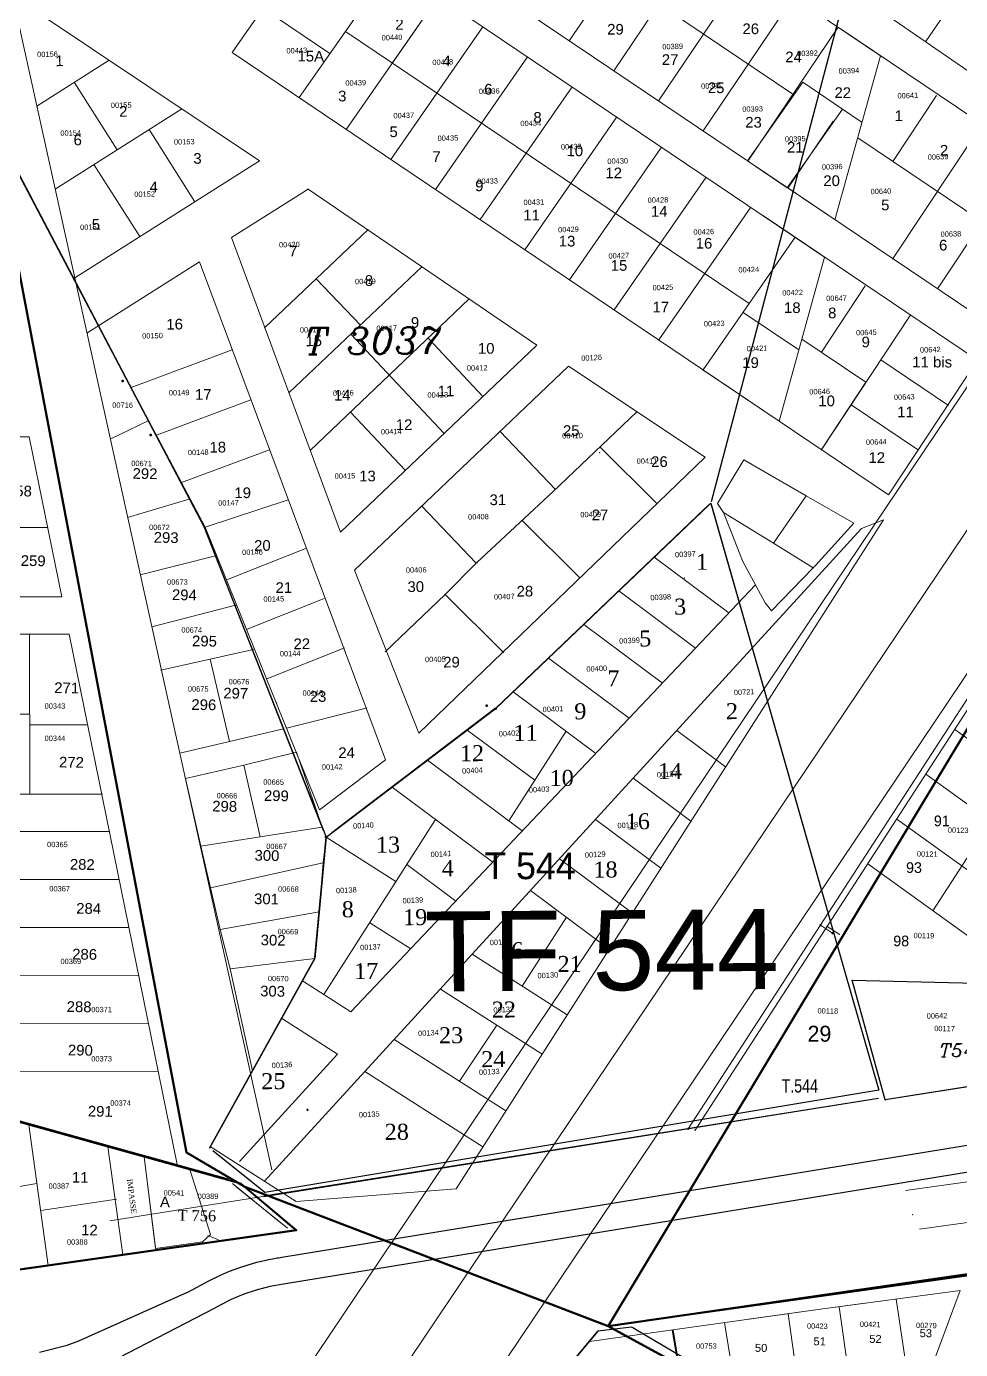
# Model space of a CAD drawing. Header units: metres. Extents: x 251686 to 255059, y 1627526 to 1631912.
# Drawn here: x 253473.7 to 253648.8, y 1629362.8 to 1629610.8 of the extents above; entities that cross this region are included whole.
import ezdxf
from ezdxf.enums import TextEntityAlignment as Align

# ---------------------------------------------------------------- set-up
doc = ezdxf.new("R2010")
doc.units = ezdxf.units.M
doc.header["$MEASUREMENT"] = 0
for name, color, linetype, lineweight in [('610_515', 7, 'Continuous', 0), ('90kw', 7, 'Continuous', 0), ('CABA', 7, 'Continuous', 0), ('emprise_ht_pik_rufisque', 7, 'Continuous', 0), ('Limite TF', 7, 'Continuous', 0), ('MORCELLEMENT', 7, 'Continuous', 0), ('Numero_TF', 7, 'Continuous', 0), ('Régularisation', 1, 'Continuous', 40)]:
    doc.layers.add(name, color=color, linetype=linetype, lineweight=lineweight)
for name, color, linetype in [('A_revoir_niveau_0', 7, 'Continuous'), ('historique_numero_parcelle', 7, 'Continuous'), ('limites_parcelles', 7, 'Continuous'), ('limites_sections', 7, 'Continuous'), ('limites_tf', 7, 'Continuous'), ('numero_lot', 7, 'Continuous'), ('numero_parcelle', 7, 'Continuous'), ('toponymie', 7, 'Continuous')]:
    doc.layers.add(name, color=color, linetype=linetype)
doc.layers.add('Lignes HT Vectorisées', color=6, linetype='Continuous', lineweight=0, true_color=0xff00ff)
doc.styles.get("Standard").update_dxf_attribs({"font": 'txt.shx'})
doc.styles.add('Style-Arial', font='arial.ttf')
doc.styles.add('Style-FANCY', font='times.ttf')
doc.styles.add('Style-ITALICS', font='ITALICS.shx')
doc.styles.add('Style-txt', font='txt.shx')
doc.styles.add('Style-WORKING', font='WORKING.shx')

# ---------------------------------------------------------------- blocks, each defined once
blk = doc.blocks.new('*U123')
at = {"layer": 'Limite TF', "color": 5, "linetype": 'Continuous', "lineweight": 30}
for p, q in [((92.179986, 112.104605, -0.00005), (54.228241, -22.088806, -0.00005)), ((-92.28389, 76.922625, -0.00005), (-40.921564, -24.982557, -0.00005)), ((-40.946358, -24.933364, -0.00005), (-91.934646, 76.229708, -0.00005)), ((13.153911, -60.064016, -0.00005), (52.924782, -23.480005, -0.00005)), ((53.942898, -22.552728, -0.00005), (13.153944, -60.063995, -0.00005)), ((-40.921564, -24.982557, -0.00005), (-19.066293, -83.61538, -0.00005)), ((-40.921564, -24.982557, -0.00005), (-19.066293, -83.61538, -0.00005)), ((-19.527386, -82.378369, -0.00005), (-40.902324, -25.034175, -0.00005)), ((-19.066398, -83.62538, -0.00005), (13.067052, -60.135334, -0.00005)), ((13.067014, -60.135348, -0.00005), (-18.000381, -82.836511, -0.00005))]:
    blk.add_line(p, q, dxfattribs=at)
at = {"layer": 'Limite TF', "color": 5, "linetype": 'Continuous', "lineweight": 30, "elevation": -0.00005, "flags": 128}
blk.add_lwpolyline([(54.146092, -22.379275), (77.677221, -110.443146), (83.681461, -132.91746)], dxfattribs=at)
at = {"layer": 'Limite TF', "color": 5, "linetype": 'Continuous', "lineweight": 30, "extrusion": (0, 0, -1)}
blk.add_arc((-12.47703, -59.327933, 0.00005), 1, 227.397031, 233.844138, dxfattribs=at)
at = {"layer": 'Limite TF', "color": 5, "linetype": 'Continuous', "lineweight": 30}
blk.add_arc((12.476906, -59.328037, -0.00005), 1, 306.167378, 312.610005, dxfattribs=at)

msp = doc.modelspace()

# ---------------------------------------------------------------- linework, layer by layer
at = {"layer": '610_515'}
for p, q in [((253648.74, 1629373.88), (253643.964233, 1629360.913858)), ((253618.257286, 1629357.097883), (253616.51098, 1629369.492621)), ((253627.798268, 1629358.51416), (253626.047503, 1629370.806068)), ((253604.593112, 1629367.835667), (253606.599986, 1629355.367458))]:
    msp.add_line(p, q, dxfattribs=at)
at = {"layer": 'A_revoir_niveau_0', "color": 7, "linetype": 'Continuous', "lineweight": 0}
for p, q in [((253653.207917, 1629487.405919), (253599.032917, 1629403.900919)), ((253623.802917, 1629442.080919), (253626.062917, 1629440.620919)), ((253628.462917, 1629431.990919), (253634.702917, 1629409.580919)), ((253634.712917, 1629409.580919), (253628.472917, 1629431.990919)), ((253628.472917, 1629431.990919), (253667.242917, 1629431.090919)), ((253732.712917, 1629425.150919), (253634.712917, 1629409.580919)), ((253508.138552, 1629400.839101), (253524.265995, 1629390.538589)), ((253524.265995, 1629390.538589), (253554.251756, 1629392.902216)), ((253622.567784, 1629370.334705), (253648.74, 1629373.88)), ((253622.567784, 1629370.334705), (253630.877383, 1629371.460325)), ((253622.567784, 1629370.334705), (253579.221968, 1629364.308289)), ((253622.567784, 1629370.334705), (253609.056471, 1629368.456212))]:
    msp.add_line(p, q, dxfattribs=at)
at = {"layer": 'A_revoir_niveau_0', "color": 1, "linetype": 'Continuous', "lineweight": 0}
for p, q in [((253638.513676, 1629392.587608), (253771.839021, 1629411.312653)), ((253641.148624, 1629385.319112), (253773.705398, 1629404.234484))]:
    msp.add_line(p, q, dxfattribs=at)
at = {"layer": 'A_revoir_niveau_0', "color": 1, "linetype": 'Continuous', "elevation": 1.457074, "flags": 128}
for points in [[(253476.130234, 1629362.292348), (253481.322842, 1629363.629689), (253483.480576, 1629364.420378), (253503.879721, 1629373.545005), (253503.919656, 1629373.562868), (253506.369571, 1629374.831868), (253506.404947, 1629374.850192), (253507.910629, 1629375.685526), (253510.066271, 1629376.742204), (253511.73936, 1629377.459398), (253513.699202, 1629378.192351), (253515.039786, 1629378.630242), (253516.885829, 1629379.152401), (253516.890067, 1629379.153494), (253518.297102, 1629379.490436), (253518.308484, 1629379.492952), (253519.050894, 1629379.649808), (253519.835581, 1629379.800287), (253520.678599, 1629379.944616), (253520.966355, 1629379.989803), (253521.55347, 1629380.075605), (253731.554623, 1629414.408514)], [(253726.709529, 1629408.553762), (253522.263464, 1629375.126364), (253519.289116, 1629374.58897), (253516.73208, 1629373.91893), (253514.447812, 1629373.148156), (253512.081734, 1629372.16596), (253509.991138, 1629371.129002), (253508.854799, 1629370.49309), (253489.166235, 1629360.31521)]]:
    msp.add_lwpolyline(points, dxfattribs=at)
at = {"layer": 'A_revoir_niveau_0', "color": 2, "linetype": 'Continuous', "lineweight": 70}
for p in [(253491.698411, 1629544.324069), (253491.698411, 1629544.324069), (253496.970688, 1629534.195365), (253496.970688, 1629534.195365)]:
    msp.add_point(p, dxfattribs=at)
at = {"layer": 'A_revoir_niveau_0', "color": 3, "linetype": 'Continuous', "lineweight": 70}
for p in [(253491.698411, 1629544.324069), (253491.698411, 1629544.324069), (253496.970688, 1629534.195365), (253496.970688, 1629534.195365), (253559.955835, 1629483.434697)]:
    msp.add_point(p, dxfattribs=at)
at = {"layer": 'A_revoir_niveau_0', "color": 30, "linetype": 'Continuous', "lineweight": 53}
msp.add_point((253559.955835, 1629483.434697), dxfattribs=at)
at = {"layer": 'A_revoir_niveau_0', "color": 3, "linetype": 'Continuous', "lineweight": 40}
for p in [(253561.639496, 1629482.926676), (253529.880252, 1629458.839856)]:
    msp.add_point(p, dxfattribs=at)
at = {"layer": 'A_revoir_niveau_0', "color": 4, "linetype": 'Continuous', "lineweight": 53}
for p in [(253561.639496, 1629482.926676), (253529.880252, 1629458.839856)]:
    msp.add_point(p, dxfattribs=at)
at = {"layer": 'A_revoir_niveau_0', "color": 7, "linetype": 'Continuous', "lineweight": 0}
for p in [(253623.802917, 1629442.080919), (253626.062917, 1629440.620919), (253628.462917, 1629431.990919), (253634.702917, 1629409.580919), (253599.032917, 1629403.900919), (253639.849553, 1629388.082662)]:
    msp.add_point(p, dxfattribs=at)
at = {"layer": 'A_revoir_niveau_0', "color": 3, "linetype": 'Continuous', "lineweight": 0}
for p in [(253628.462917, 1629431.990919), (253634.702917, 1629409.580919)]:
    msp.add_point(p, dxfattribs=at)
at = {"layer": 'A_revoir_niveau_0', "color": 4, "linetype": 'Continuous', "lineweight": 0}
for p in [(253628.462917, 1629431.990919), (253634.702917, 1629409.580919)]:
    msp.add_point(p, dxfattribs=at)
at = {"layer": 'A_revoir_niveau_0', "color": 6, "linetype": 'Continuous', "lineweight": 40}
msp.add_point((253526.394316, 1629407.71373), dxfattribs=at)
at = {"layer": 'CABA', "color": 7, "linetype": 'Continuous', "lineweight": 0}
for p, q in [((253688.845386, 1629544.52119), (253597.776109, 1629404.148327)), ((253622.536041, 1629442.312808), (253624.796041, 1629440.852808)), ((253633.436041, 1629409.812808), (253618.913193, 1629407.505894)), ((253618.913193, 1629407.505894), (253489.304974, 1629386.917988))]:
    msp.add_line(p, q, dxfattribs=at)
at = {"layer": 'CABA', "color": 1, "linetype": 'Continuous', "lineweight": 30}
for p, q in [((253633.436041, 1629409.812808), (253618.913193, 1629407.497115)), ((253618.913193, 1629407.505935), (253518.166041, 1629391.502808)), ((253618.913193, 1629407.497115), (253518.166041, 1629391.432808))]:
    msp.add_line(p, q, dxfattribs=at)
at = {"layer": 'CABA', "color": 7, "linetype": 'Continuous', "lineweight": 40}
for p in [(253622.536041, 1629442.312808), (253622.536041, 1629442.312808), (253622.536041, 1629442.312808), (253624.796041, 1629440.852808), (253624.796041, 1629440.852808), (253624.796041, 1629440.852808), (253597.766041, 1629404.132808), (253597.766041, 1629404.132808), (253597.766041, 1629404.132808)]:
    msp.add_point(p, dxfattribs=at)
at = {"layer": 'emprise_ht_pik_rufisque', "color": 1}
for p, q in [((253525.741591, 1629358.412025), (253684.095096, 1629593.891782)), ((253708.885311, 1629576.995585), (253551.502536, 1629342.959355))]:
    msp.add_line(p, q, dxfattribs=at)
at = {"layer": 'Lignes HT Vectorisées', "color": 5, "flags": 128}
msp.add_lwpolyline([(252300.518457, 1628679.779301), (252309.336602, 1628700.771082), (252580.077166, 1628648.773693), (252824.632129, 1628734.41955), (253013.710555, 1628846.692424), (253204.211081, 1628962.646401), (253437.574136, 1629102.280594), (253538.188903, 1629350.041559), (253696.542409, 1629585.521315), (253756.669149, 1629670.287472)], dxfattribs=at)
at = {"layer": 'limites_parcelles', "color": 7, "linetype": 'Continuous', "lineweight": 0}
for p, q in [((253669.904175, 1629647.943454), (253642.235067, 1629607.906907)), ((253669.522355, 1629647.391435), (253642.235067, 1629607.906907)), ((253579.933423, 1629641.564504), (253634.215998, 1629604.996452)), ((253575.461906, 1629608.078262), (253592.373872, 1629633.183859)), ((253529.594705, 1629630.697117), (253512.264317, 1629605.873394)), ((253529.594705, 1629630.697117), (253623.333241, 1629567.549124)), ((253600.742297, 1629627.546377), (253583.830331, 1629602.44078)), ((253542.149082, 1629622.239723), (253524.818694, 1629597.416)), ((253609.110723, 1629621.908896), (253592.198756, 1629596.803299)), ((253583.917889, 1629620.63106), (253617.39159, 1629598.081135)), ((253673.907883, 1629586.018979), (253629.567282, 1629616.656465)), ((253518.041113, 1629614.147968), (253530.59549, 1629605.690574)), ((253550.89933, 1629616.345022), (253533.652626, 1629591.464925)), ((253550.89933, 1629616.345022), (253542.275978, 1629603.904973)), ((253563.021456, 1629616.458907), (253625.672457, 1629574.253374)), ((253617.479148, 1629616.271415), (253600.567181, 1629591.165818)), ((253475.486884, 1629613.556357), (253517.387325, 1629585.564088)), ((253536.372286, 1629613.965149), (253533.483888, 1629609.827861)), ((253519.694295, 1629396.460732), (253472.171783, 1629611.452691)), ((253533.483888, 1629609.827861), (253609.187467, 1629558.829316)), ((253559.268497, 1629610.707041), (253542.021793, 1629585.826944)), ((253625.847573, 1629610.633933), (253608.935606, 1629585.528336)), ((253673.762643, 1629578.356111), (253626.429899, 1629610.241286)), ((253626.429952, 1629610.241422), (253634.215955, 1629604.996296)), ((253489.17565, 1629604.411354), (253475.620596, 1629595.850255)), ((253512.264317, 1629605.873394), (253614.7897, 1629536.806046)), ((253567.637664, 1629605.06906), (253550.39096, 1629580.188963)), ((253633.814978, 1629605.266604), (253625.271437, 1629574.523526)), ((253490.664964, 1629587.610753), (253482.65506, 1629600.293081)), ((253576.00683, 1629599.431079), (253558.760127, 1629574.550982)), ((253636.117833, 1629585.46604), (253644.31354, 1629597.848264)), ((253502.826461, 1629595.291709), (253479.061763, 1629580.282405)), ((253584.375997, 1629593.793099), (253567.129294, 1629568.913001)), ((253624.923078, 1629593.007262), (253616.467189, 1629580.454603)), ((253636.087322, 1629567.138686), (253652.72757, 1629592.279078)), ((253496.722033, 1629591.436276), (253505.279929, 1629577.9173)), ((253652.855407, 1629574.19096), (253629.543183, 1629589.894979)), ((253592.745164, 1629588.155118), (253575.498461, 1629563.27502)), ((253592.745164, 1629588.155118), (253584.121812, 1629575.715069)), ((253517.387325, 1629585.564088), (253482.732342, 1629563.676698)), ((253486.34142, 1629584.880089), (253494.915832, 1629571.371545)), ((253644.501351, 1629561.569499), (253661.141599, 1629586.709891)), ((253601.114331, 1629582.517137), (253583.867627, 1629557.637039)), ((253512.139528, 1629571.196346), (253526.48513, 1629580.288755)), ((253526.48513, 1629580.288755), (253569.35445, 1629551.053355)), ((253656.850581, 1629553.250578), (253615.110419, 1629581.368373)), ((253615.110434, 1629581.368411), (253625.672413, 1629574.253218)), ((253609.483498, 1629576.879156), (253592.236794, 1629551.999058)), ((253611.849185, 1629575.285299), (253623.333198, 1629567.548968)), ((253611.849185, 1629575.285299), (253651.996682, 1629548.239498)), ((253537.696266, 1629572.643146), (253518.370749, 1629554.330632)), ((253532.5434, 1629515.970274), (253512.139528, 1629571.196346)), ((253617.810819, 1629571.269365), (253600.564115, 1629546.389267)), ((253623.333241, 1629567.549124), (253614.7897, 1629536.806046)), ((253485.028172, 1629553.290356), (253506.111662, 1629566.663296)), ((253506.111662, 1629566.663296), (253541.017258, 1629473.339549)), ((253547.84127, 1629565.724603), (253522.894759, 1629542.085736)), ((253536.287424, 1629554.776386), (253528.033508, 1629563.486889)), ((253622.720869, 1629549.712206), (253630.961608, 1629562.162465)), ((253556.672612, 1629559.701932), (253526.877613, 1629531.305557)), ((253608.037643, 1629557.170487), (253618.491858, 1629550.127891)), ((253507.178004, 1629516.929824), (253487.216547, 1629554.678409)), ((253622.667524, 1629531.350354), (253639.375637, 1629556.593279)), ((253534.4877, 1629553.070999), (253552.030602, 1629534.470038)), ((253549.043221, 1629552.285321), (253559.341923, 1629541.365476)), ((253619.061427, 1629552.177429), (253614.789657, 1629536.80589)), ((253619.061427, 1629552.177429), (253631.089571, 1629544.074538)), ((253512.280873, 1629550.169269), (253493.340343, 1629543.09786)), ((253569.35445, 1629551.053355), (253532.5434, 1629515.970274)), ((253633.874257, 1629548.281692), (253646.56353, 1629539.733424)), ((253635.288568, 1629522.996574), (253651.996682, 1629548.239498)), ((253600.529667, 1629546.412288), (253614.789657, 1629536.80589)), ((253622.735514, 1629531.453076), (253631.089571, 1629544.074538)), ((253515.778535, 1629540.800899), (253498.054224, 1629534.183563)), ((253628.304886, 1629539.867384), (253640.926049, 1629531.364999)), ((253534.420578, 1629538.494443), (253544.71928, 1629527.574599)), ((253496.611081, 1629536.912653), (253489.388598, 1629533.411026)), ((253572.853551, 1629523.998012), (253562.507771, 1629534.85854)), ((253614.789657, 1629536.80589), (253635.288568, 1629522.996574)), ((253519.279695, 1629531.42316), (253502.77282, 1629525.260351)), ((253581.20636, 1629531.961658), (253591.893058, 1629521.328837)), ((253504.373212, 1629522.233892), (253492.648034, 1629518.70349)), ((253522.780855, 1629522.045422), (253507.178004, 1629516.929824)), ((253558.025969, 1629510.156409), (253547.821626, 1629520.868463)), ((253561.639496, 1629482.926676), (253601.996594, 1629521.385101)), ((253561.639781, 1629482.886677), (253601.996594, 1629521.385101)), ((253634.355746, 1629518.308391), (253554.251756, 1629392.902216)), ((253566.630654, 1629518.19439), (253577.463908, 1629507.415753)), ((253634.355746, 1629518.308391), (253630.229143, 1629516.63507)), ((253528.653743, 1629463.96125), (253507.178004, 1629516.929824)), ((253630.229143, 1629516.63507), (253537.159471, 1629414.890588)), ((253509.399479, 1629511.626509), (253495.028072, 1629507.964057)), ((253591.381377, 1629511.269236), (253605.380104, 1629500.832826)), ((253610.370266, 1629506.098635), (253534.526948, 1629426.065881)), ((253584.772069, 1629504.971), (253599.145825, 1629494.254177)), ((253552.186951, 1629504.309892), (253563.094527, 1629493.457307)), ((253513.142366, 1629502.363753), (253497.20026, 1629498.223798)), ((253578.161769, 1629498.671758), (253592.911953, 1629487.675959)), ((253498.912071, 1629490.144579), (253516.50548, 1629494.037478)), ((253508.1326, 1629492.184809), (253511.759329, 1629476.74007)), ((253571.553461, 1629492.37353), (253586.678093, 1629481.097753)), ((253564.943153, 1629486.075287), (253580.443776, 1629474.519064)), ((253522.470442, 1629479.269643), (253537.401912, 1629483.005554)), ((253548.863185, 1629473.23743), (253561.639496, 1629482.926676)), ((253521.900871, 1629479.135131), (253502.435802, 1629474.538194)), ((253556.327058, 1629478.897736), (253568.97251, 1629469.472565)), ((253574.856045, 1629478.684705), (253564.115546, 1629461.868778)), ((253595.614789, 1629478.794565), (253604.758562, 1629471.97952)), ((253665.394917, 1629478.630919), (253643.597917, 1629445.033919)), ((253647.757917, 1629479.005919), (253672.131917, 1629461.454919)), ((253524.306159, 1629474.724839), (253514.424437, 1629472.309392)), ((253524.306159, 1629474.724839), (253529.145649, 1629460.704168)), ((253541.017258, 1629473.339549), (253528.653743, 1629463.96125)), ((253548.863185, 1629473.23743), (253566.658751, 1629459.972581)), ((253503.493777, 1629469.793829), (253514.424437, 1629472.309392)), ((253642.309917, 1629470.606919), (253666.682917, 1629453.055919)), ((253529.880252, 1629458.839856), (253542.229853, 1629468.206055)), ((253542.229853, 1629468.206055), (253561.118375, 1629454.126165)), ((253587.463061, 1629469.882277), (253598.272724, 1629461.825066)), ((253550.400437, 1629462.116097), (253529.446585, 1629429.308018)), ((253580.372087, 1629462.131574), (253592.632484, 1629452.993669)), ((253636.859917, 1629462.207919), (253661.233917, 1629444.656919)), ((253527.752492, 1629436.054123), (253529.880252, 1629458.839856)), ((253529.88018, 1629458.849856), (253527.762421, 1629436.064194)), ((253529.880252, 1629458.839856), (253542.968129, 1629450.479864)), ((253508.193963, 1629449.329962), (253529.3382, 1629453.985468)), ((253545.002498, 1629453.664435), (253554.190944, 1629446.816077)), ((253573.639347, 1629454.770433), (253587.275088, 1629444.606297)), ((253631.411917, 1629453.808919), (253655.784917, 1629436.257919)), ((253568.213459, 1629448.838636), (253582.95812, 1629437.847378)), ((253528.589863, 1629444.819335), (253509.98499, 1629441.533731)), ((253574.919238, 1629443.839272), (253566.642332, 1629430.87999)), ((253538.04815, 1629442.775748), (253545.723465, 1629437.880872)), ((253511.902807, 1629434.148504), (253527.7784, 1629436.052721)), ((253527.752492, 1629436.054123), (253525.426182, 1629431.877447)), ((253557.264434, 1629436.869346), (253575.070888, 1629425.496886)), ((253525.426182, 1629431.877447), (253534.526948, 1629426.065881)), ((253551.305677, 1629430.355739), (253570.388974, 1629418.167353)), ((253407.951353, 1629423.551268), (253511.585502, 1629394.808225)), ((253513.899646, 1629393.883545), (253408.674636, 1629423.066493)), ((253513.969161, 1629393.864252), (253408.685597, 1629423.061862)), ((253521.525912, 1629424.874872), (253508.138552, 1629400.839101)), ((253521.525912, 1629424.874872), (253532.026996, 1629418.168115)), ((253561.887495, 1629423.597196), (253554.880605, 1629413.065709)), ((253542.64093, 1629420.882783), (253563.58172, 1629407.508597)), ((253532.026996, 1629418.168115), (253513.625825, 1629398.051389)), ((253537.159471, 1629414.890588), (253518.342953, 1629394.321604)), ((253537.159471, 1629414.890588), (253559.274638, 1629400.765748)), ((253474.035054, 1629404.941405), (253488.960451, 1629400.802943)), ((253474.152293, 1629404.905839), (253477.765557, 1629378.566206)), ((253488.960451, 1629400.802943), (253491.737562, 1629380.543303)), ((253497.946402, 1629381.427021), (253495.727801, 1629398.923163)), ((253462.941133, 1629391.714155), (253475.660976, 1629393.911198)), ((253512.317455, 1629393.917726), (253520.903013, 1629386.94029)), ((253522.628921, 1629385.519526), (253512.972916, 1629393.374521)), ((253476.355316, 1629388.849867), (253490.583947, 1629390.977961)), ((253509.72333, 1629383.358583), (253507.675785, 1629384.185526)), ((253491.737562, 1629380.543303), (253477.653461, 1629378.547835))]:
    msp.add_line(p, q, dxfattribs=at)
at = {"layer": 'limites_parcelles', "color": 7, "lineweight": 0}
for p, q in [((253630.341823, 1629592.768804), (253626.494847, 1629595.360362)), ((253419.195286, 1629533.73041), (253474.185844, 1629533.852706)), ((253474.185844, 1629533.852706), (253480.293518, 1629503.871606)), ((253477.646406, 1629516.865643), (253464.237768, 1629516.835401)), ((253480.293518, 1629503.871606), (253419.261801, 1629503.733953)), ((253419.279628, 1629496.725374), (253481.719885, 1629496.884224)), ((253474.286341, 1629496.865313), (253474.352867, 1629466.863111)), ((253481.719885, 1629496.884224), (253501.971288, 1629397.474979)), ((253434.312811, 1629481.7636), (253474.319601, 1629481.865379)), ((253474.324036, 1629479.865388), (253485.181293, 1629479.893009)), ((253487.827397, 1629466.903924), (253419.346141, 1629466.729704)), ((253489.242937, 1629459.89852), (253456.343166, 1629459.818844)), ((253471.386992, 1629450.854812), (253491.074798, 1629450.899831)), ((253471.409888, 1629441.855193), (253492.906007, 1629441.904347)), ((253471.432783, 1629432.855574), (253494.737216, 1629432.908862)), ((253496.56802, 1629423.915366), (253471.455704, 1629423.845992)), ((253498.399229, 1629414.919882), (253471.4786, 1629414.846039)), ((253501.949939, 1629397.477657), (253456.483275, 1629410.093058))]:
    msp.add_line(p, q, dxfattribs=at)
at = {"layer": 'limites_parcelles', "color": 5, "linetype": 'Continuous', "lineweight": 0}
msp.add_line((253529.880252, 1629458.839856), (253561.639781, 1629482.886677), dxfattribs=at)
at = {"layer": 'limites_parcelles', "color": 7, "linetype": 'Continuous', "lineweight": 0, "flags": 128}
for points in [[(253619.234615, 1629600.290523), (253626.684615, 1629595.232523), (253616.338615, 1629580.502523), (253608.892615, 1629585.557523), (253617.510615, 1629597.834523), (253619.234615, 1629600.290523)], [(253619.903258, 1629522.789174), (253613.732454, 1629513.903068), (253604.400847, 1629519.687272), (253603.242147, 1629521.380773), (253608.16875, 1629529.559078), (253619.903258, 1629522.789174)], [(253621.182258, 1629509.285265), (253613.732454, 1629513.903068), (253619.903258, 1629522.789174), (253628.806264, 1629517.65287), (253621.596359, 1629509.715265), (253621.189058, 1629509.281065), (253621.182258, 1629509.285265)], [(253613.732454, 1629513.903068), (253621.182258, 1629509.285265), (253613.402253, 1629501.206259), (253612.211552, 1629502.72766), (253607.91205, 1629510.599066), (253605.927748, 1629515.758369), (253604.400847, 1629519.687272), (253613.732454, 1629513.903068)]]:
    msp.add_lwpolyline(points, close=True, dxfattribs=at)
for points in [[(253540.923166, 1629493.569392), (253552.186951, 1629504.309892), (253558.144491, 1629510.292477), (253572.430107, 1629523.594566), (253588.123935, 1629538.556726)], [(253511.352467, 1629507.11177), (253526.18312, 1629513.000163)], [(253515.050042, 1629497.798965), (253529.507825, 1629503.539313)], [(253518.740237, 1629488.504748), (253533.19802, 1629494.245096)], [(253524.306159, 1629474.724839), (253529.145649, 1629460.704168), (253529.880252, 1629458.839856), (253529.3382, 1629453.985468), (253528.589863, 1629444.819335), (253527.7784, 1629436.052721), (253516.082529, 1629415.020608), (253511.902807, 1629434.148504), (253509.98499, 1629441.533731), (253508.193963, 1629449.329962), (253506.402936, 1629457.126194), (253503.493777, 1629469.793829), (253514.424437, 1629472.309392), (253517.479614, 1629458.872875)], [(253506.402936, 1629457.126194), (253517.479614, 1629458.872875), (253529.145649, 1629460.704168)]]:
    msp.add_lwpolyline(points, dxfattribs=at)
at = {"layer": 'limites_parcelles', "color": 7, "linetype": 'Continuous', "lineweight": 0}
for p in [(253482.65506, 1629600.293081), (253496.722033, 1629591.436276), (253486.34142, 1629584.880089), (253526.48513, 1629580.288755), (253505.279929, 1629577.9173), (253537.696266, 1629572.643146), (253494.915832, 1629571.371545), (253528.010372, 1629563.464967), (253518.370749, 1629554.330632), (253512.280873, 1629550.169269), (253493.340343, 1629543.09786), (253558.981064, 1629541.166912), (253534.420578, 1629538.494443), (253562.082517, 1629534.451139), (253581.158245, 1629530.906918), (253544.71928, 1629527.574599), (253572.430107, 1629523.594566), (253547.600396, 1629520.657638), (253566.669073, 1629518.103393), (253558.144491, 1629510.292477), (253597.016155, 1629507.389272), (253597.016155, 1629507.389272), (253597.016155, 1629507.389272), (253552.186951, 1629504.309892), (253533.19802, 1629494.245096), (253533.19802, 1629494.245096), (253533.460763, 1629493.542625), (253563.094527, 1629493.457307), (253518.740237, 1629488.504748), (253520.575378, 1629483.961373), (253537.401912, 1629483.005554), (253522.470442, 1629479.269643)]:
    msp.add_point(p, dxfattribs=at)
at = {"layer": 'limites_parcelles', "color": 7, "lineweight": 0}
msp.add_point((253487.829311, 1629466.89453), dxfattribs=at)
at = {"layer": 'limites_parcelles', "color": 7, "linetype": 'Continuous', "lineweight": 0}
msp.add_3dface([(253575.332932, 1629547.075837), (253600.924938, 1629530.037687), (253547.262127, 1629478.294154), (253535.20419, 1629508.849045)], dxfattribs=at)
at = {"layer": 'limites_sections', "color": 112, "linetype": 'Continuous', "lineweight": 40, "flags": 128}
for points in [[(253292.368569, 1629875.259507), (253349.874626, 1629905.007271), (253520.677582, 1630008.003458), (253667.019158, 1630061.048467), (253786.496524, 1630083.300136), (253799.369555, 1630038.162516), (253856.42032, 1629838.716605), (253798.767932, 1629726.383844), (253582.750222, 1629367.142066), (253514.635914, 1629393.291819), (253503.680442, 1629399.747351), (253463.160636, 1629612.887361), (253394.946971, 1629619.275828), (253335.500213, 1629603.463117), (253325.488232, 1629598.583625), (253296.433833, 1629591.041829)], [(254266.721244, 1629287.516734), (254172.484174, 1629409.319252), (254097.221642, 1629442.494943), (254024.768125, 1629444.484354), (253971.493519, 1629433.829493), (253653.947224, 1629377.170009), (253582.750222, 1629367.142066), (253798.767926, 1629726.383874), (253856.420358, 1629838.71662), (253802.999251, 1630025.996996), (253799.369555, 1630038.162516), (253786.538556, 1630083.231025), (253799.369555, 1630038.162516), (253907.405394, 1630046.336207), (253955.511127, 1630039.119672), (254024.768125, 1629997.357132), (254129.310226, 1629944.470728), (254144.350912, 1629962.854533), (254275.334915, 1629929.186521)], [(254266.721244, 1629287.516734), (254172.484174, 1629409.319252), (254097.221642, 1629442.494943), (254024.768125, 1629444.484354), (253971.493519, 1629433.829493), (253662.593019, 1629378.69766), (253582.750222, 1629367.142066), (253798.767926, 1629726.383874), (253856.420358, 1629838.71662), (253802.999251, 1630025.996996), (253799.369555, 1630038.162516), (253786.538556, 1630083.231025), (253799.369555, 1630038.162516), (253907.405394, 1630046.336207), (253955.511127, 1630039.119672), (254024.768125, 1629997.357132), (254129.310226, 1629944.470728), (254144.350912, 1629962.854533), (254275.334915, 1629929.186521)], [(253296.433833, 1629591.041829), (253325.488232, 1629598.583625), (253335.489313, 1629603.43379), (253394.946971, 1629619.275828), (253463.160636, 1629612.887361), (253503.680442, 1629399.747351), (253514.635914, 1629393.291819), (253582.750222, 1629367.142066), (253645.724376, 1629332.796864), (253610.604382, 1629237.232821), (253568.742349, 1629208.536363), (253491.693527, 1628988.971109)]]:
    msp.add_lwpolyline(points, dxfattribs=at)
msp.add_lwpolyline([(254266.730159, 1629287.7978), (254255.5318, 1628934.7207), (254250.7693, 1628842.2487), (254252.604451, 1628732.803901), (254244.313956, 1628604.775537), (254169.035754, 1628626.001151), (253998.556975, 1628699.307072), (253949.11819, 1628726.583729), (253891.317458, 1628762.517835), (253742.585904, 1628844.838708), (253570.655215, 1628943.916078), (253545.430769, 1628958.160463), (253491.693527, 1628988.971109), (253568.742349, 1629208.536363), (253610.604382, 1629237.232821), (253645.724376, 1629332.796864), (253582.750222, 1629367.142066), (253662.593019, 1629378.69766), (253971.493519, 1629433.829493), (254024.768125, 1629444.484354), (254097.221642, 1629442.494943), (254172.484174, 1629409.319252), (254266.730159, 1629287.7978)], close=True, dxfattribs=at)
at = {"layer": 'limites_tf', "color": 5, "linetype": 'Continuous', "lineweight": 30}
for p, q in [((253561.663866, 1629482.97734), (253600.77068, 1629520.270358)), ((253601.771963, 1629521.215787), (253561.663899, 1629482.977362)), ((253561.578266, 1629482.904458), (253530.923965, 1629459.648497)), ((253529.872227, 1629458.850594), (253527.762421, 1629436.064194)), ((253527.772004, 1629436.263827), (253529.872301, 1629458.840594)), ((253527.762421, 1629436.064194), (253507.987179, 1629400.555448)), ((253507.991081, 1629400.552324), (253527.650062, 1629435.870095)), ((253633.489629, 1629411.403466), (253518.359653, 1629392.232716)), ((253518.359653, 1629392.232716), (253508.646586, 1629400.017041))]:
    msp.add_line(p, q, dxfattribs=at)
at = {"layer": 'limites_tf', "color": 1, "linetype": 'Continuous', "lineweight": 30}
for p, q in [((253633.436041, 1629409.812808), (253518.166041, 1629391.502808)), ((253524.787341, 1629299.008229), (253580.826629, 1629366.233249))]:
    msp.add_line(p, q, dxfattribs=at)
at = {"layer": 'limites_tf', "color": 5, "linetype": 'Continuous', "lineweight": 40}
for p, q in [((253524.280962, 1629385.160272), (253372.400712, 1629363.628586)), ((253524.285331, 1629385.156156), (253418.301872, 1629370.135768)), ((253491.737562, 1629380.543303), (253418.301872, 1629370.135768))]:
    msp.add_line(p, q, dxfattribs=at)
at = {"layer": 'limites_tf', "color": 5, "linetype": 'Continuous', "lineweight": 30, "flags": 128}
msp.add_lwpolyline([(253601.972007, 1629521.392864), (253627.082363, 1629433.766217), (253633.489629, 1629411.403466)], dxfattribs=at)
for points in [[(253739.871917, 1629478.721919), (253740.352917, 1629447.330919), (253732.712917, 1629425.150919), (253634.702917, 1629409.580919), (253628.472917, 1629431.990919), (253667.242917, 1629431.090919), (253739.871917, 1629478.721919)], [(253587.104298, 1629366.996927), (253580.825924, 1629366.232839), (253524.786637, 1629299.007819), (253607.410131, 1629255.117442), (253637.584751, 1629337.264992), (253636.865927, 1629337.688364), (253589.544792, 1629365.559527), (253587.396254, 1629366.824971), (253587.104298, 1629366.996927)]]:
    msp.add_lwpolyline(points, close=True, dxfattribs=at)
at = {"layer": 'limites_tf', "color": 5, "linetype": 'Continuous', "lineweight": 40, "flags": 128}
msp.add_lwpolyline([(253408.965307, 1629421.468352), (253418.112814, 1629371.175256), (253418.301872, 1629370.135768), (253425.350475, 1629371.134169), (253427.905365, 1629371.381422), (253436.311895, 1629372.687837), (253436.312037, 1629372.686794), (253492.115409, 1629380.590975), (253524.294006, 1629385.148843), (253514.625293, 1629393.300748), (253514.630644, 1629393.307096), (253513.969161, 1629393.864252), (253408.686069, 1629423.059093), (253408.965307, 1629421.468352)], close=True, dxfattribs=at)
at = {"layer": 'limites_tf', "color": 5, "lineweight": 40, "flags": 128}
msp.add_lwpolyline([(253436.311822, 1629372.688238), (253524.285331, 1629385.156156), (253514.625293, 1629393.300748), (253514.630644, 1629393.307096), (253513.969161, 1629393.864252), (253408.686069, 1629423.059093), (253408.729149, 1629422.821987), (253408.974818, 1629421.470067), (253408.965307, 1629421.468352), (253418.112814, 1629371.175256), (253418.301872, 1629370.135768), (253425.350405, 1629371.13473), (253436.311822, 1629372.688238)], close=True, dxfattribs=at)
at = {"layer": 'MORCELLEMENT', "color": 2, "linetype": 'Continuous', "lineweight": 13, "flags": 128}
msp.add_lwpolyline([(253495.727881, 1629398.922531), (253504.294363, 1629396.546088), (253508.217034, 1629384.340963), (253506.71219, 1629382.948863), (253497.910098, 1629381.70175), (253495.727881, 1629398.922531)], close=True, dxfattribs=at)
at = {"layer": 'Régularisation', "color": 7, "linetype": 'Continuous', "lineweight": 0}
msp.add_line((253636.764604, 1629372.25781), (253638.577994, 1629360.114318), dxfattribs=at)
at = {"layer": 'Régularisation', "color": 1, "linetype": 'Continuous', "lineweight": 40}
msp.add_line((253596.544487, 1629356.238885), (253594.89846, 1629366.487809), dxfattribs=at)

# ---------------------------------------------------------------- block references
at = {"layer": 'limites_tf', "color": 5, "linetype": 'Continuous', "lineweight": 30, "rotation": 1.03}
msp.add_blockref('*U123', (253547.439401, 1629542.77068, 0.00005), dxfattribs=at)

# ---------------------------------------------------------------- texts
at = {"layer": '90kw', "color": 7, "linetype": 'Continuous', "lineweight": 0, "insert": (252408.858466, 1629604.350908), "char_height": 108, "attachment_point": 7, "line_spacing_factor": 0.72, "style": 'Style-WORKING'}
msp.add_mtext('\\FSTANDARD;\\T1.000;RUFISQUE OUEST', dxfattribs=at)
at = {"layer": 'CABA', "color": 7, "linetype": 'Continuous', "lineweight": 0, "insert": (253622.361097, 1629421.956515), "char_height": 3, "attachment_point": 5, "line_spacing_factor": 0.6, "style": 'Style-FANCY'}
msp.add_mtext('\\FFANCY;29', dxfattribs=at)
at = {"layer": 'historique_numero_parcelle', "color": 7, "lineweight": 13, "style": 'Style-Arial'}
msp.add_text('00117', height=1, rotation=359.0681, dxfattribs=at).set_placement((253643.88867, 1629423.473705), align=Align.TOP_LEFT)
at = {"layer": 'historique_numero_parcelle', "color": 7, "insert": (253505.791523, 1629392.014489), "char_height": 1, "attachment_point": 1, "rotation": 0.00280749, "line_spacing_factor": 0.6, "style": 'Style-txt'}
msp.add_mtext('\\fArial|b0|i0|c00|p39;00389', dxfattribs=at)
at = {"layer": 'numero_lot', "color": 7, "linetype": 'Continuous', "lineweight": 13, "style": 'Style-Arial'}
for s, p in [('2', (253542.860971, 1629612.159088)), ('29', (253582.573858, 1629611.236263)), ('15A', (253524.518176, 1629606.203586)), ('4', (253551.684694, 1629605.272109)), ('27', (253592.812015, 1629605.550843)), ('6', (253559.509586, 1629600.000596)), ('25', (253601.441952, 1629600.275595)), ('3', (253532.131529, 1629598.718161)), ('8', (253568.743306, 1629594.722545)), ('5', (253541.761232, 1629592.028796)), ('23', (253608.456194, 1629593.799719)), ('7', (253549.790188, 1629587.360397)), ('10', (253574.953438, 1629588.451755)), ('2', (253644.949593, 1629588.551282)), ('12', (253582.238856, 1629584.313489)), ('9', (253557.815407, 1629581.886601)), ('14', (253590.783488, 1629577.112021)), ('11', (253566.846932, 1629576.408134)), ('13', (253573.490332, 1629571.531011)), ('15', (253583.237015, 1629566.979504)), ('17', (253591.069797, 1629559.180646)), ('19', (253607.901108, 1629548.75595)), ('10', (253622.160495, 1629541.59097))]:
    msp.add_text(s, height=2, rotation=359.73413, dxfattribs=at).set_placement(p, align=Align.TOP_LEFT)
at = {"layer": 'numero_lot', "color": 7, "linetype": 'Continuous', "lineweight": 0, "style": 'Style-Arial'}
for s, height, rotation, p in [('26', 2, 359.73413, (253607.933697, 1629611.319938)), ('1', 2, 0.4081, (253479.110696, 1629605.311948)), ('24', 2, 359.73413, (253615.95985, 1629606.047491)), ('22', 2, 359.73413, (253625.18703, 1629599.359993)), ('2', 2, 0.4081, (253491.052449, 1629595.824579)), ('1', 2, 359.73413, (253636.474758, 1629595.039095)), ('6', 2, 0.4081, (253482.514706, 1629590.482426)), ('3', 2, 0.4081, (253504.968429, 1629587.011439)), ('21', 2, 359.73413, (253616.283889, 1629589.132255)), ('20', 2, 359.73413, (253623.097804, 1629582.858664)), ('4', 2, 0.4081, (253496.760508, 1629581.671636)), ('5', 2, 359.73413, (253633.931571, 1629578.30004)), ('5', 2, 0.4081, (253485.925769, 1629574.662704)), ('7', 2, 0.4081, (253522.903394, 1629569.644749)), ('16', 2, 359.73413, (253599.176176, 1629571.13008)), ('6', 2, 359.73413, (253644.785188, 1629570.771496)), ('8', 2, 0.4081, (253537.125686, 1629564.134628)), ('18', 2, 359.73413, (253615.724288, 1629559.06624)), ('8', 2, 359.73413, (253623.994505, 1629558.066727)), ('16', 2, 0.4081, (253499.91228, 1629555.947555)), ('9', 2, 0.4081, (253545.757469, 1629556.274102)), ('15', 2, 0.4081, (253525.991689, 1629552.832476)), ('9', 2, 359.73413, (253630.273569, 1629552.621989)), ('10', 2, 0.4081, (253558.325951, 1629551.412369)), ('11 bis', 2, 359.73413, (253639.783666, 1629548.876289)), ('17', 2, 0.4081, (253505.283464, 1629542.782464)), ('14', 2, 0.4081, (253531.341714, 1629542.637988)), ('11', 2, 0.4081, (253550.796481, 1629543.436728)), ('12', 2, 0.4081, (253542.925434, 1629537.109073)), ('11', 2, 359.73413, (253636.954151, 1629539.513276)), ('25', 2, 0.4081, (253574.26788, 1629536.011985)), ('18', 2, 0.4081, (253507.992566, 1629532.899249)), ('26', 2, 0.4081, (253590.801274, 1629530.188242)), ('12', 2, 359.73413, (253631.56142, 1629530.957032)), ('13', 2, 0.4081, (253536.067361, 1629527.487797)), ('19', 2, 0.4081, (253512.671193, 1629524.350397)), ('31', 2, 0.4081, (253560.507066, 1629523.040704)), ('27', 2, 0.4081, (253579.657873, 1629520.206358)), ('20', 2, 0.4081, (253516.36976, 1629514.474229)), ('21', 2, 0.4081, (253520.384042, 1629506.580813)), ('30', 2, 0.4081, (253545.120655, 1629506.757007)), ('28', 2, 0.4081, (253565.576641, 1629505.91246)), ('22', 2, 0.4081, (253523.757489, 1629496.042162)), ('29', 2, 0.4081, (253551.818178, 1629492.611112)), ('23', 2, 0.4081, (253526.796413, 1629486.161296)), ('24', 2, 0.4081, (253532.148789, 1629475.636741)), ('A', 2, 359.0028, (253498.742694, 1629391.472817)), ('53', 1.5, 359.3981, (253641.157071, 1629366.609811)), ('50', 1.5, 359.3981, (253610.269404, 1629363.860272)), ('51', 1.5, 359.3981, (253621.253601, 1629365.082056)), ('52', 1.5, 359.3981, (253631.709403, 1629365.543265))]:
    msp.add_text(s, height=height, rotation=rotation, dxfattribs=at).set_placement(p, align=Align.TOP_LEFT)
at = {"layer": 'numero_lot', "color": 7, "lineweight": 0, "style": 'Style-Arial'}
for s, p in [('292', (253493.610171, 1629527.988883)), ('293', (253497.56863, 1629516.01735)), ('294', (253500.987991, 1629505.266568)), ('295', (253504.760515, 1629496.610863)), ('297', (253510.618511, 1629486.828624)), ('296', (253504.635199, 1629484.682232)), ('298', (253508.541281, 1629465.638427)), ('299', (253518.240377, 1629467.627604)), ('300', (253516.472947, 1629456.420422)), ('301', (253516.387398, 1629448.27715)), ('302', (253517.626081, 1629440.560191)), ('303', (253517.525503, 1629430.986344))]:
    msp.add_text(s, height=2, rotation=359, dxfattribs=at).set_placement(p, align=Align.TOP_LEFT)
at = {"layer": 'numero_lot', "color": 7, "linetype": 'Continuous', "lineweight": 0, "style": 'Style-FANCY'}
for s, p in [('1', (253600.354295, 1629510.436125)), ('3', (253596.247277, 1629502.029659)), ('5', (253589.706689, 1629496.051922)), ('7', (253583.739898, 1629488.560232)), ('9', (253577.535554, 1629482.408885)), ('2', (253605.966108, 1629482.432386)), ('11', (253567.265599, 1629478.375634)), ('12', (253557.216008, 1629474.55145)), ('14', (253594.335264, 1629471.209259)), ('10', (253574.036254, 1629469.913644)), ('16', (253588.307484, 1629461.789086)), ('13', (253541.471112, 1629457.416328)), ('4', (253552.672173, 1629452.992046)), ('18', (253582.2407, 1629452.751646)), ('8', (253533.938758, 1629445.30042)), ('19', (253546.56336, 1629443.827303)), ('6', (253565.732129, 1629437.639678)), ('21', (253575.533545, 1629435.059424)), ('17', (253537.392054, 1629433.730307)), ('22', (253563.202335, 1629426.510377)), ('23', (253553.306355, 1629421.698769)), ('24', (253561.22118, 1629417.22003)), ('25', (253519.975716, 1629413.091296)), ('28', (253543.123031, 1629403.596778))]:
    msp.add_text(s, height=3, rotation=0.4081, dxfattribs=at).set_placement(p, align=Align.MIDDLE_CENTER)
at = {"layer": 'numero_lot', "color": 7, "lineweight": 0, "char_height": 2, "attachment_point": 1, "rotation": 359.00002359, "line_spacing_factor": 0.6}
for s, insert in [('\\fArial|b0|i0|c00|p39;258', (253470.0641, 1629524.741529)), ('\\fArial|b0|i0|c00|p39;259', (253472.64572, 1629511.671927)), ('\\fArial|b0|i0|c00|p39;271', (253478.920795, 1629487.837411)), ('\\fArial|b0|i0|c00|p39;272', (253479.814798, 1629473.893544)), ('\\fArial|b0|i0|c00|p39;282', (253481.848068, 1629454.745282)), ('\\fArial|b0|i0|c00|p39;284', (253483.036678, 1629446.491945)), ('\\fArial|b0|i0|c00|p39;286', (253482.28111, 1629437.909343)), ('\\fArial|b0|i0|c00|p39;288', (253481.251075, 1629428.074317)), ('\\fArial|b0|i0|c00|p39;290', (253481.492256, 1629419.935438)), ('\\fArial|b0|i0|c00|p39;291', (253485.220506, 1629408.476777))]:
    msp.add_mtext(s, dxfattribs=dict(at, insert=insert))
at = {"layer": 'numero_lot', "color": 7, "linetype": 'Continuous', "lineweight": 0, "char_height": 1.999998, "attachment_point": 5, "line_spacing_factor": 0.6, "style": 'Style-FANCY'}
for s, insert in [('\\FFANCY;91', (253645.307658, 1629461.854585)), ('\\FFANCY;93', (253640.090893, 1629453.098585)), ('\\FFANCY;98', (253637.692893, 1629439.353585))]:
    msp.add_mtext(s, dxfattribs=dict(at, insert=insert))
at = {"layer": 'numero_lot', "color": 7, "linetype": 'Continuous', "lineweight": 0, "char_height": 2, "attachment_point": 1, "rotation": 359.00277437, "line_spacing_factor": 0.6, "style": 'Style-FANCY'}
for s, insert in [('\\fArial|b0|i0|c00|p39;11', (253482.243973, 1629396.09008)), ('\\fArial|b0|i0|c00|p39;12', (253483.964304, 1629386.215645))]:
    msp.add_mtext(s, dxfattribs=dict(at, insert=insert))
at = {"layer": 'numero_parcelle', "color": 5, "lineweight": 0, "style": 'Style-Arial'}
for s, rotation, p in [('00440', 1.73413, (253540.270088, 1629609.127207)), ('00443', 1.73413, (253522.423922, 1629606.684662)), ('00389', 1.73413, (253592.876653, 1629607.448936)), ('00156', 1.13223, (253475.678618, 1629606.010267, 0.001983)), ('00438', 1.73413, (253549.7768, 1629604.523545)), ('00392', 1.73413, (253618.16625, 1629606.176474)), ('00394', 1.73413, (253625.932332, 1629602.895921)), ('00439', 1.73413, (253533.467818, 1629600.632919)), ('00436', 1.73413, (253558.494366, 1629599.080744)), ('00391', 1.73413, (253600.159782, 1629600.060464)), ('00641', 1.73413, (253636.981466, 1629598.250149)), ('00155', 1.13223, (253489.499206, 1629596.469537, 0.001983)), ('00437', 1.73413, (253542.477202, 1629594.51958)), ('00393', 1.73413, (253607.87197, 1629595.737891)), ('00434', 1.73413, (253566.278933, 1629593.066197)), ('00154', 1.13223, (253480.035912, 1629591.255887, 0.001983)), ('00153', 1.13223, (253501.320721, 1629589.610429, 0.001983)), ('00435', 1.73413, (253550.750877, 1629590.28621)), ('00395', 1.73413, (253615.877261, 1629590.131792)), ('00432', 1.73413, (253573.878547, 1629588.676546)), ('00639', 1.73413, (253642.641601, 1629586.76641)), ('00430', 1.73413, (253582.583615, 1629585.985102)), ('00396', 1.73413, (253622.795092, 1629584.917435)), ('00433', 1.73413, (253558.19019, 1629582.223093)), ('00152', 1.13223, (253493.89433, 1629579.801002, 0.001983)), ('00640', 1.73413, (253631.936587, 1629580.310154)), ('00431', 1.73413, (253566.862547, 1629578.273543)), ('00428', 1.73413, (253590.128727, 1629578.679542)), ('00151', 1.13223, (253483.732757, 1629573.6161, 0.001983)), ('00429', 1.73413, (253573.345352, 1629573.160864)), ('00426', 1.73413, (253598.718016, 1629572.722008)), ('00638', 1.73413, (253645.052677, 1629572.312179)), ('00420', 1.13223, (253521.032289, 1629570.340079, 0.001983)), ('00427', 1.73413, (253582.797646, 1629568.240066)), ('00424', 1.73413, (253607.158192, 1629565.634313)), ('00419', 1.13223, (253535.278988, 1629563.440761, 0.001983)), ('00425', 1.73413, (253591.064692, 1629562.279013)), ('00422', 1.73413, (253615.370606, 1629561.322687)), ('00647', 1.73413, (253623.610308, 1629560.27774)), ('00417', 1.13223, (253539.278996, 1629554.663391, 0.001983)), ('00423', 1.73413, (253600.676509, 1629555.519236)), ('00150', 1.13223, (253495.375493, 1629553.260999, 0.001983)), ('00418', 1.13223, (253524.935096, 1629554.379902, 0.001983)), ('00645', 1.73413, (253629.208255, 1629553.852892)), ('00421', 1.73413, (253608.708732, 1629550.861764)), ('00642', 1.73413, (253641.194772, 1629550.617566)), ('00412', 1.13223, (253556.241997, 1629547.231952, 0.001983)), ('00126', 3.13223, (253577.673798, 1629549.062141, -555362.700234)), ('00149', 1.13223, (253500.369591, 1629542.588373, 0.001983)), ('00416', 1.13223, (253531.148164, 1629542.534553, 0.001983)), ('00413', 1.13223, (253548.853159, 1629542.166381, 0.001983)), ('00646', 1.73413, (253620.442978, 1629542.763979)), ('00643', 1.73413, (253636.300176, 1629541.752348)), ('00414', 1.13223, (253540.140163, 1629535.292021, 0.001983)), ('00410', 1.13223, (253574.115764, 1629534.527328, 0.001983)), ('00644', 1.73413, (253631.066045, 1629533.328476)), ('00148', 1.13223, (253503.938756, 1629531.408859, 0.001983)), ('00411', 1.13223, (253588.080839, 1629529.77671, 0.001983)), ('00415', 1.13223, (253531.455539, 1629526.982043, 0.001983)), ('00147', 1.13223, (253509.626405, 1629521.946755, 0.001983)), ('00409', 1.13223, (253577.516798, 1629519.754048, 0.001983)), ('00408', 1.13223, (253556.479079, 1629519.338265, 0.001983)), ('00146', 1.13223, (253514.114, 1629512.700295, 0.001983)), ('00397', 3.13223, (253595.260058, 1629512.248876, 0.001983)), ('00406', 1.13223, (253544.811437, 1629509.362022, 0.001983)), ('00145', 1.13223, (253518.114008, 1629503.922925, 0.001983)), ('00407', 1.13223, (253561.319231, 1629504.354065, 0.001983)), ('00398', 3.13223, (253590.638022, 1629504.189418, 0.001983)), ('00399', 3.13223, (253584.788106, 1629496.062768, 0.001983)), ('00144', 1.13223, (253521.186128, 1629493.691039, 0.001983)), ('00405', 1.13223, (253548.397642, 1629492.60927, 0.001983)), ('00400', 3.13223, (253578.644843, 1629490.796155, 0.001983)), ('00143', 1.13223, (253525.438698, 1629486.308884, 0.001983)), ('00721', 3.13223, (253606.277089, 1629486.412717, 0.001983)), ('00401', 3.13223, (253570.438237, 1629483.225324, 0.001983)), ('00402', 3.13223, (253562.203673, 1629478.666011, 0.001983)), ('00142', 1.13223, (253529.059443, 1629472.452034, 0.001983)), ('00404', 3.13223, (253555.33149, 1629471.716029, 0.001983)), ('00127', 3.13223, (253591.84551, 1629470.984067, 0.001983)), ('00403', 3.13223, (253567.841929, 1629468.154972, 0.001983)), ('00140', 3.13223, (253534.897501, 1629461.396542, 0.001983)), ('00128', 3.13223, (253584.463514, 1629461.47249, 0.001983)), ('00123', 359.0681, (253646.441864, 1629460.656462)), ('00141', 3.13223, (253549.428571, 1629456.06227, 0.001983)), ('00129', 3.13223, (253578.360697, 1629455.960667, 0.001983)), ('00121', 359.0681, (253640.646791, 1629456.194942)), ('00138', 3.13223, (253531.696035, 1629449.273518, 0.001983)), ('00139', 3.13223, (253544.171784, 1629447.375151, 0.001983)), ('00119', 359.0681, (253640.023145, 1629440.891656)), ('00137', 3.13223, (253536.216262, 1629438.617197, 0.001983)), ('00131', 3.13223, (253560.518862, 1629439.550207, 0.001983)), ('00130', 3.13223, (253569.480161, 1629433.329713, 0.001983)), ('00132', 3.13223, (253561.211909, 1629426.885401, 0.001983)), ('00134', 3.13223, (253547.082786, 1629422.517111, 0.001983)), ('00136', 3.13223, (253519.633983, 1629416.526486, 0.001983)), ('00133', 3.13223, (253558.497011, 1629415.232476, 0.001983)), ('00135', 3.13223, (253535.979465, 1629407.261053, 0.001983))]:
    msp.add_text(s, height=1, rotation=rotation, dxfattribs=at).set_placement(p, align=Align.TOP_LEFT)
at = {"layer": 'numero_parcelle', "color": 5, "style": 'Style-Arial'}
msp.add_text('00541', height=1, rotation=0.0028, dxfattribs=at).set_placement((253499.401584, 1629392.654816), align=Align.TOP_LEFT)
at = {"layer": 'numero_parcelle', "color": 5, "char_height": 1, "attachment_point": 1, "line_spacing_factor": 0.6, "style": 'Style-txt'}
for s, insert, rotation in [('\\fArial|b0|i0|c00|p39;00716', (253489.774268, 1629540.306427, -4042812.244973), 359.40090421), ('\\fArial|b0|i0|c00|p39;00671', (253493.338484, 1629529.37591, -4042812.244973), 359.40090421), ('\\fArial|b0|i0|c00|p39;00672', (253496.675019, 1629517.401776, -4042812.244973), 359.40090421), ('\\fArial|b0|i0|c00|p39;00673', (253500.056778, 1629507.158614, -4042812.244973), 359.40090421), ('\\fArial|b0|i0|c00|p39;00674', (253502.739386, 1629498.167191, -4042812.244973), 359.40090421), ('\\fArial|b0|i0|c00|p39;00676', (253511.599971, 1629488.479652, -4042812.244973), 359.40090421), ('\\fArial|b0|i0|c00|p39;00675', (253503.948625, 1629487.108241, -4042812.244973), 359.40090421), ('\\fArial|b0|i0|c00|p39;00343', (253477.084043, 1629483.9031), 0.00280749), ('\\fArial|b0|i0|c00|p39;00344', (253477.084043, 1629477.846577), 0.00280749), ('\\fArial|b0|i0|c00|p39;00665', (253518.086285, 1629469.654211, -4042812.244973), 359.40090421), ('\\fArial|b0|i0|c00|p39;00666', (253509.35299, 1629467.100548, -4042812.244973), 359.40090421), ('\\fArial|b0|i0|c00|p39;00365', (253477.555874, 1629457.946576), 0.00280749), ('\\fArial|b0|i0|c00|p39;00667', (253518.64328, 1629457.606283, -4042812.244973), 359.40090421), ('\\fArial|b0|i0|c00|p39;00367', (253477.97528, 1629449.661464), 0.00280749), ('\\fArial|b0|i0|c00|p39;00668', (253520.861983, 1629449.626411, -4042812.244973), 359.40090421), ('\\fArial|b0|i0|c00|p39;00669', (253520.778027, 1629441.634727, -4042812.244973), 359.40090421), ('\\fArial|b0|i0|c00|p39;00369', (253480.07231, 1629436.027734), 0.00280749), ('\\fArial|b0|i0|c00|p39;00670', (253518.95866, 1629432.833216, -4042812.244973), 359.40090421), ('\\fArial|b0|i0|c00|p39;00371', (253485.839143, 1629427.008498), 0.00280749), ('\\fArial|b0|i0|c00|p39;00118', (253622.005582, 1629426.777227, -0.000019), 359.40090421), ('\\fArial|b0|i0|c00|p39;00373', (253485.839143, 1629417.779512), 0.00280749), ('\\fArial|b0|i0|c00|p39;00374', (253489.404094, 1629409.494399), 0.00280749), ('\\fArial|b0|i0|c00|p39;00387', (253477.830253, 1629393.92307), 0.00280749), ('\\fArial|b0|i0|c00|p39;00388', (253481.28477, 1629383.447284), 0.00280749), ('\\fArial|b0|i0|c00|p39;00423', (253620.041384, 1629367.714102), 359.00277437), ('\\fArial|b0|i0|c00|p39;00421', (253629.947316, 1629368.038427), 359.00277437), ('\\fArial|b0|i0|c00|p39;00279', (253640.484772, 1629367.832266), 359.00277437), ('\\fArial|b0|i0|c00|p39;00753', (253599.22206, 1629363.93288), 0.04279994)]:
    msp.add_mtext(s, dxfattribs=dict(at, insert=insert, rotation=rotation))
at = {"layer": 'numero_parcelle', "color": 5, "linetype": 'Continuous', "lineweight": 0, "insert": (253642.459421, 1629425.802174), "char_height": 1, "attachment_point": 1, "rotation": 1.13412954, "line_spacing_factor": 0.6, "style": 'Style-txt'}
msp.add_mtext('\\fArial|b0|i0|c00|p39;00642', dxfattribs=at)
at = {"layer": 'numero_tf', "color": 1, "linetype": 'Continuous', "lineweight": 0, "style": 'Style-Arial'}
msp.add_text('TF 544', height=15, rotation=0.4281, dxfattribs=at).set_placement((253548.405486, 1629429.861595))
at = {"layer": 'numero_tf', "color": 4, "linetype": 'Continuous', "lineweight": 0, "style": 'Style-FANCY'}
msp.add_text('T 756', height=2.032, rotation=359.0028, dxfattribs=at).set_placement((253505.641565, 1629387.889917), align=Align.MIDDLE_CENTER)
at = {"layer": 'numero_tf', "color": 4, "linetype": 'Continuous', "lineweight": 0, "insert": (253568.095028, 1629453.404732), "char_height": 4.999998, "attachment_point": 5, "rotation": 359.79327628, "line_spacing_factor": 0.806439, "style": 'Style-FANCY'}
msp.add_mtext('\\FFANCY;T 544', dxfattribs=at)
at = {"layer": 'toponymie', "color": 1, "linetype": 'Continuous', "lineweight": 30, "style": 'Style-ITALICS'}
msp.add_text('T 3037', height=4.999998, rotation=0.4082, dxfattribs=at).set_placement((253538.745858, 1629551.835379), align=Align.MIDDLE_CENTER)
at = {"layer": 'toponymie', "color": 7, "linetype": 'Continuous', "lineweight": 0, "style": 'Style-ITALICS'}
msp.add_text('T543', height=2.500002, rotation=0.3486, dxfattribs=at).set_placement((253649.33685, 1629418.899381), align=Align.MIDDLE_CENTER)
at = {"layer": 'toponymie', "color": 120, "linetype": 'Continuous', "lineweight": 0, "style": 'Style-FANCY'}
msp.add_text('IMPASSE', height=1.016, rotation=277.229522, dxfattribs=at).set_placement((253492.932636, 1629391.454136), align=Align.CENTER)
at = {"layer": 'toponymie', "color": 30, "linetype": 'Continuous', "lineweight": 0, "insert": (253618.671114, 1629412.186969), "char_height": 2.500002, "attachment_point": 5, "line_spacing_factor": 0.6, "style": 'Style-FANCY'}
msp.add_mtext('\\FFANCY;\\H1x;\\W0.799999;T.544', dxfattribs=at)

doc.saveas('drawing.dxf')
